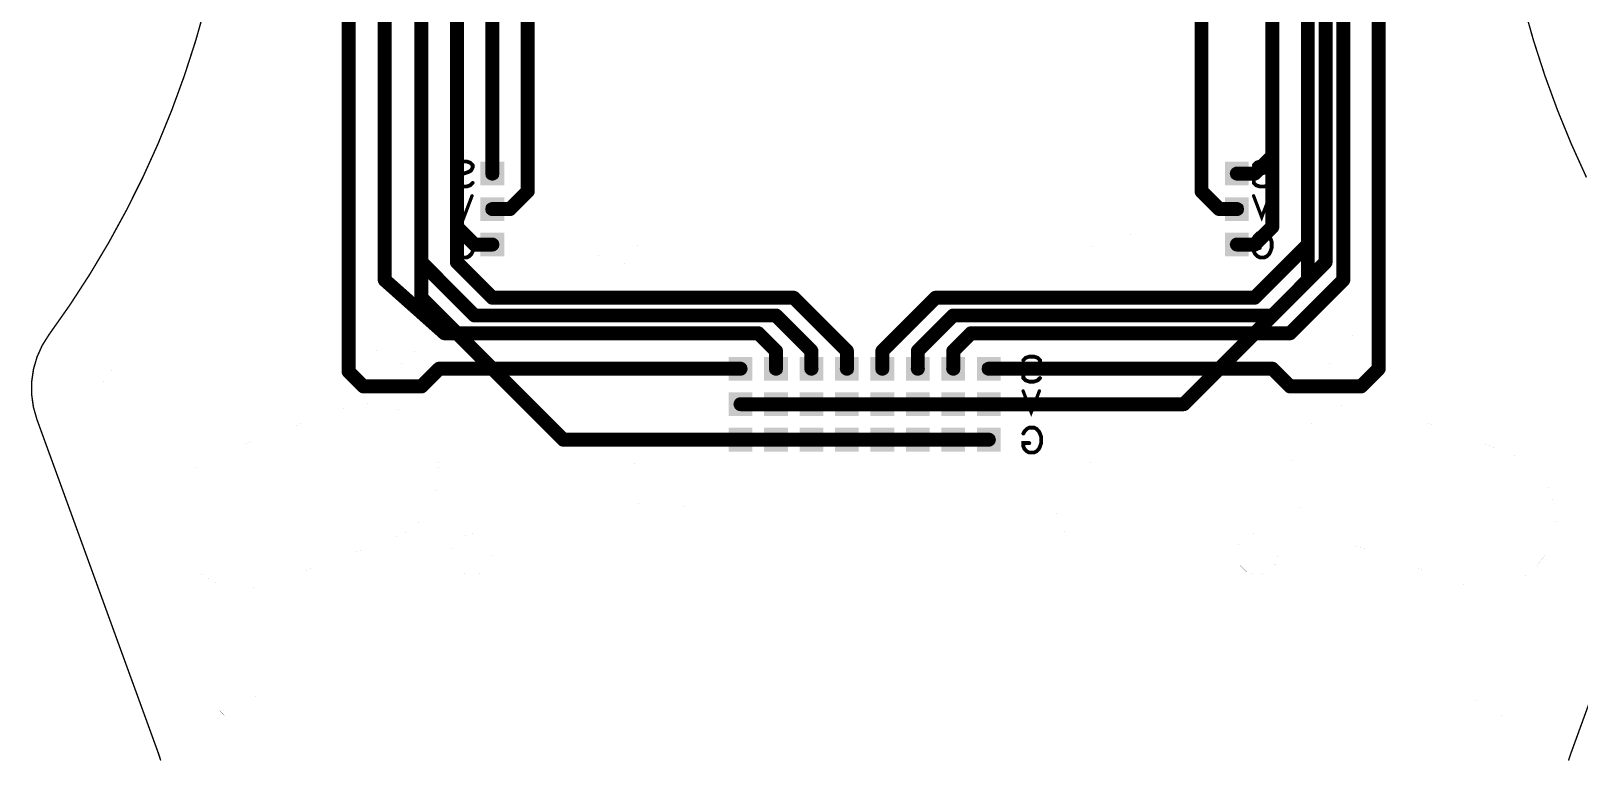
# Model space of a CAD drawing. Extents: x -129 to 144, y -153 to 153.
# Drawn here: x -59.7 to 51.2, y -92.7 to -40.6 of the extents above; entities that cross this region are included whole.
import ezdxf

# ---------------------------------------------------------------- set-up
doc = ezdxf.new("R2010")
doc.units = 0
for name, color, linetype in [('Board_Outline', 13, 'CONTINUOUS'), ('Bottom', 6, 'CONTINUOUS'), ('Bottom_Assy', 12, 'CONTINUOUS'), ('Bottom_Mask', 10, 'CONTINUOUS'), ('Drill_Bottom', 8, 'CONTINUOUS'), ('Drill_Top', 7, 'CONTINUOUS'), ('Top', 5, 'CONTINUOUS'), ('Top_Mask', 3, 'CONTINUOUS')]:
    doc.layers.add(name, color=color, linetype=linetype)

msp = doc.modelspace()

# ---------------------------------------------------------------- linework, layer by layer
at = {"layer": 'Board_Outline', "linetype": 'CONTINUOUS'}
for points, const_width in [([(-47.2065, -38.7638), (-47.921, -41.2907), (-48.7298, -43.789), (-49.6317, -46.2552), (-50.6254, -48.6858), (-51.7096, -51.0775), (-52.8828, -53.4268), (-54.1432, -55.7304), (-55.4892, -57.9852), (-56.9188, -60.1879), (-58.43, -62.3354), (-58.9149, -63.1054), (-59.2875, -63.9356), (-59.5404, -64.8098), (-59.6687, -65.7107), (-59.6699, -66.6207), (-59.5439, -67.5219), (-59.2933, -68.3967), (-50.6047, -92.2673), (-50.4218, -92.8196)], 0.1), ([(51.7096, -51.0775), (50.6254, -48.6858), (49.6317, -46.2552), (48.7298, -43.789), (47.921, -41.2907), (47.2065, -38.7638)], 0.1), ([(-16.2813, -55.923), (-16.4823, -56.673), (-17.0313, -57.222), (-17.7813, -57.423), (-18.5313, -57.222), (-19.0803, -56.673), (-19.2813, -55.923), (-19.0804, -55.173), (-18.5313, -54.624), (-17.7813, -54.423), (-17.0313, -54.624), (-16.4823, -55.173), (-16.2813, -55.923)], 0.0003), ([(-16.2813, -55.923), (-16.4823, -56.673), (-17.0313, -57.222), (-17.7813, -57.423), (-18.5313, -57.222), (-19.0803, -56.673), (-19.2813, -55.923), (-19.0804, -55.173), (-18.5313, -54.624), (-17.7813, -54.423), (-17.0313, -54.624), (-16.4823, -55.173), (-16.2813, -55.923)], 0.0003), ([(19.219, -55.923), (19.018, -56.673), (18.469, -57.222), (17.719, -57.423), (16.969, -57.222), (16.42, -56.673), (16.219, -55.923), (16.42, -55.173), (16.969, -54.624), (17.719, -54.423), (18.469, -54.624), (19.0181, -55.173), (19.219, -55.923)], 0.0003), ([(19.219, -55.923), (19.018, -56.673), (18.469, -57.222), (17.719, -57.423), (16.969, -57.222), (16.42, -56.673), (16.219, -55.923), (16.42, -55.173), (16.969, -54.624), (17.719, -54.423), (18.469, -54.624), (19.0181, -55.173), (19.219, -55.923)], 0.0003), ([(-32.0783, -63.0283), (-32.2793, -63.7783), (-32.8283, -64.3274), (-33.5783, -64.5283), (-34.3283, -64.3274), (-34.8773, -63.7784), (-35.0783, -63.0284), (-34.8774, -62.2783), (-34.3283, -61.7293), (-33.5783, -61.5283), (-32.8283, -61.7293), (-32.2793, -62.2784), (-32.0783, -63.0284)], 0.0003), ([(-32.0783, -63.0283), (-32.2793, -63.7783), (-32.8283, -64.3274), (-33.5783, -64.5283), (-34.3283, -64.3274), (-34.8773, -63.7784), (-35.0783, -63.0284), (-34.8774, -62.2783), (-34.3283, -61.7293), (-33.5783, -61.5283), (-32.8283, -61.7293), (-32.2793, -62.2784), (-32.0783, -63.0284)], 0.0003), ([(35.0917, -62.9923), (34.8907, -63.7423), (34.3417, -64.2914), (33.5917, -64.4923), (32.8417, -64.2914), (32.2927, -63.7424), (32.0917, -62.9924), (32.2926, -62.2423), (32.8417, -61.6933), (33.5917, -61.4923), (34.3417, -61.6933), (34.8907, -62.2424), (35.0917, -62.9924)], 0.0003), ([(35.0917, -62.9923), (34.8907, -63.7423), (34.3417, -64.2914), (33.5917, -64.4923), (32.8417, -64.2914), (32.2927, -63.7424), (32.0917, -62.9924), (32.2926, -62.2423), (32.8417, -61.6933), (33.5917, -61.4923), (34.3417, -61.6933), (34.8907, -62.2424), (35.0917, -62.9924)], 0.0003), ([(-51.6883, -66.174), (-51.8891, -66.9232), (-52.4375, -67.4716), (-53.1866, -67.6723), (-53.9358, -67.4716), (-54.4842, -66.9232), (-54.685, -66.174), (-54.4841, -65.425), (-53.9357, -64.8767), (-53.1866, -64.676), (-52.4376, -64.8767), (-51.8891, -65.425), (-51.6883, -66.174)], 0.0003), ([(-51.6883, -66.174), (-51.8891, -66.9232), (-52.4375, -67.4716), (-53.1866, -67.6723), (-53.9358, -67.4716), (-54.4842, -66.9232), (-54.685, -66.174), (-54.4841, -65.425), (-53.9357, -64.8767), (-53.1866, -64.676), (-52.4376, -64.8767), (-51.8891, -65.425), (-51.6883, -66.174)], 0.0003), ([(-37.1983, -67.5377), (-46.2053, -70.8167), (-47.0891, -71.2406), (-47.8731, -71.8288), (-48.5274, -72.5586), (-49.0266, -73.4021), (-49.3518, -74.3268), (-49.4902, -75.2971), (-49.4368, -76.2758), (-49.1934, -77.2253), (-48.7694, -78.109), (-48.1812, -78.893), (-47.4513, -79.5472), (-46.6078, -80.0465), (-45.6831, -80.3716), (-44.7128, -80.51), (-43.7341, -80.4565), (-42.7846, -80.213), (-33.7777, -76.9343), (-32.8939, -76.5104), (-32.1098, -75.9222), (-31.4555, -75.1924), (-30.9562, -74.3489), (-30.631, -73.4242), (-30.4925, -72.4538), (-30.546, -71.4751), (-30.7894, -70.5256), (-31.2133, -69.6418), (-31.8016, -68.8578), (-32.5315, -68.2035), (-33.375, -67.7042), (-34.2997, -67.3791), (-35.2701, -67.2407), (-36.2488, -67.2942), (-37.1983, -67.5377)], 0.0003), ([(-37.1983, -67.5377), (-46.2053, -70.8167), (-47.0891, -71.2406), (-47.8731, -71.8288), (-48.5274, -72.5586), (-49.0266, -73.4021), (-49.3518, -74.3268), (-49.4902, -75.2971), (-49.4368, -76.2758), (-49.1934, -77.2253), (-48.7694, -78.109), (-48.1812, -78.893), (-47.4513, -79.5472), (-46.6078, -80.0465), (-45.6831, -80.3716), (-44.7128, -80.51), (-43.7341, -80.4565), (-42.7846, -80.213), (-33.7777, -76.9343), (-32.8939, -76.5104), (-32.1098, -75.9222), (-31.4555, -75.1924), (-30.9562, -74.3489), (-30.631, -73.4242), (-30.4925, -72.4538), (-30.546, -71.4751), (-30.7894, -70.5256), (-31.2133, -69.6418), (-31.8016, -68.8578), (-32.5315, -68.2035), (-33.375, -67.7042), (-34.2997, -67.3791), (-35.2701, -67.2407), (-36.2488, -67.2942), (-37.1983, -67.5377)], 0.0003), ([(46.2047, -70.8163), (37.196, -67.5377), (36.2465, -67.2943), (35.2678, -67.2409), (34.2974, -67.3794), (33.3728, -67.7046), (32.5293, -68.204), (31.7995, -68.8583), (31.2113, -69.6424), (30.7874, -70.5262), (30.5441, -71.4757), (30.4907, -72.4544), (30.6292, -73.4247), (30.9544, -74.3494), (31.4538, -75.1929), (32.1081, -75.9227), (32.8922, -76.5108), (33.776, -76.9347), (42.7847, -80.2133), (43.7342, -80.4567), (44.7129, -80.5101), (45.6832, -80.3716), (46.6079, -80.0464), (47.4514, -79.5471), (48.1812, -78.8928), (48.7694, -78.1087), (49.1932, -77.2249), (49.4366, -76.2754), (49.49, -75.2967), (49.3514, -74.3263), (49.0262, -73.4017), (48.5269, -72.5582), (47.8726, -71.8284), (47.0885, -71.2402), (46.2047, -70.8164)], 0.0003), ([(46.2047, -70.8163), (37.196, -67.5377), (36.2465, -67.2943), (35.2678, -67.2409), (34.2974, -67.3794), (33.3728, -67.7046), (32.5293, -68.204), (31.7995, -68.8583), (31.2113, -69.6424), (30.7874, -70.5262), (30.5441, -71.4757), (30.4907, -72.4544), (30.6292, -73.4247), (30.9544, -74.3494), (31.4538, -75.1929), (32.1081, -75.9227), (32.8922, -76.5108), (33.776, -76.9347), (42.7847, -80.2133), (43.7342, -80.4567), (44.7129, -80.5101), (45.6832, -80.3716), (46.6079, -80.0464), (47.4514, -79.5471), (48.1812, -78.8928), (48.7694, -78.1087), (49.1932, -77.2249), (49.4366, -76.2754), (49.49, -75.2967), (49.3514, -74.3263), (49.0262, -73.4017), (48.5269, -72.5582), (47.8726, -71.8284), (47.0885, -71.2402), (46.2047, -70.8164)], 0.0003), ([(50.6043, -92.273), (59.2933, -68.398)], 0.1), ([(-14.531, -72.9583), (-14.732, -73.7083), (-15.281, -74.2574), (-16.031, -74.4583), (-16.781, -74.2574), (-17.33, -73.7084), (-17.531, -72.9584), (-17.33, -72.2083), (-16.781, -71.6593), (-16.031, -71.4583), (-15.281, -71.6593), (-14.7319, -72.2084), (-14.531, -72.9584)], 0.0003), ([(-14.531, -72.9583), (-14.732, -73.7083), (-15.281, -74.2574), (-16.031, -74.4583), (-16.781, -74.2574), (-17.33, -73.7084), (-17.531, -72.9584), (-17.33, -72.2083), (-16.781, -71.6593), (-16.031, -71.4583), (-15.281, -71.6593), (-14.7319, -72.2084), (-14.531, -72.9584)], 0.0003), ([(17.469, -72.9583), (17.268, -73.7083), (16.719, -74.2574), (15.969, -74.4583), (15.219, -74.2574), (14.67, -73.7084), (14.469, -72.9584), (14.67, -72.2083), (15.219, -71.6593), (15.969, -71.4583), (16.719, -71.6593), (17.2681, -72.2084), (17.469, -72.9584)], 0.0003), ([(17.469, -72.9583), (17.268, -73.7083), (16.719, -74.2574), (15.969, -74.4583), (15.219, -74.2574), (14.67, -73.7084), (14.469, -72.9584), (14.67, -72.2083), (15.219, -71.6593), (15.969, -71.4583), (16.719, -71.6593), (17.2681, -72.2084), (17.469, -72.9584)], 0.0003), ([(14.361, -76.5497), (14.2928, -76.032), (14.093, -75.5496), (13.7751, -75.1354), (13.3608, -74.8176), (12.8784, -74.6178), (12.3607, -74.5497), (-12.4403, -74.5497), (-12.9579, -74.6178), (-13.4402, -74.8175), (-13.8543, -75.1353), (-14.1721, -75.5495), (-14.3719, -76.0318), (-14.44, -76.5494), (-14.44, -101.3847)], 0.0003), ([(14.361, -76.5497), (14.2928, -76.032), (14.093, -75.5496), (13.7751, -75.1354), (13.3608, -74.8176), (12.8784, -74.6178), (12.3607, -74.5497), (-12.4403, -74.5497), (-12.9579, -74.6178), (-13.4402, -74.8175), (-13.8543, -75.1353), (-14.1721, -75.5495), (-14.3719, -76.0318), (-14.44, -76.5494), (-14.44, -101.3847)], 0.0003), ([(-26.606, -78.0633), (-26.807, -78.8133), (-27.356, -79.3624), (-28.106, -79.5633), (-28.856, -79.3624), (-29.405, -78.8134), (-29.606, -78.0634), (-29.405, -77.3133), (-28.856, -76.7643), (-28.106, -76.5633), (-27.356, -76.7643), (-26.8069, -77.3134), (-26.606, -78.0634)], 0.0003), ([(-26.606, -78.0633), (-26.807, -78.8133), (-27.356, -79.3624), (-28.106, -79.5633), (-28.856, -79.3624), (-29.405, -78.8134), (-29.606, -78.0634), (-29.405, -77.3133), (-28.856, -76.7643), (-28.106, -76.5633), (-27.356, -76.7643), (-26.8069, -77.3134), (-26.606, -78.0634)], 0.0003), ([(14.361, -101.385), (14.361, -76.5497)], 0.0003), ([(14.361, -101.385), (14.361, -76.5497)], 0.0003), ([(29.6193, -78.0273), (29.4184, -78.7773), (28.8694, -79.3264), (28.1194, -79.5273), (27.3694, -79.3264), (26.8203, -78.7774), (26.6194, -78.0274), (26.8203, -77.2773), (27.3694, -76.7283), (28.1194, -76.5273), (28.8694, -76.7283), (29.4184, -77.2774), (29.6194, -78.0274)], 0.0003), ([(29.6193, -78.0273), (29.4184, -78.7773), (28.8694, -79.3264), (28.1194, -79.5273), (27.3694, -79.3264), (26.8203, -78.7774), (26.6194, -78.0274), (26.8203, -77.2773), (27.3694, -76.7283), (28.1194, -76.5273), (28.8694, -76.7283), (29.4184, -77.2774), (29.6194, -78.0274)], 0.0003), ([(-43.6473, -88.257), (-43.8483, -89.007), (-44.3973, -89.556), (-45.1473, -89.757), (-45.8973, -89.556), (-46.4463, -89.007), (-46.6473, -88.257), (-46.4464, -87.507), (-45.8973, -86.958), (-45.1473, -86.757), (-44.3973, -86.958), (-43.8483, -87.507), (-43.6473, -88.257)], 0.0003), ([(-43.6473, -88.257), (-43.8483, -89.007), (-44.3973, -89.556), (-45.1473, -89.757), (-45.8973, -89.556), (-46.4463, -89.007), (-46.6473, -88.257), (-46.4464, -87.507), (-45.8973, -86.958), (-45.1473, -86.757), (-44.3973, -86.958), (-43.8483, -87.507), (-43.6473, -88.257)], 0.0003), ([(46.6607, -88.221), (46.4597, -88.971), (45.9107, -89.52), (45.1607, -89.721), (44.4107, -89.52), (43.8617, -88.971), (43.6607, -88.221), (43.8616, -87.471), (44.4107, -86.922), (45.1607, -86.721), (45.9107, -86.922), (46.4597, -87.471), (46.6607, -88.221)], 0.0003), ([(46.6607, -88.221), (46.4597, -88.971), (45.9107, -89.52), (45.1607, -89.721), (44.4107, -89.52), (43.8617, -88.971), (43.6607, -88.221), (43.8616, -87.471), (44.4107, -86.922), (45.1607, -86.721), (45.9107, -86.922), (46.4597, -87.471), (46.6607, -88.221)], 0.0003), ([(50.4212, -92.8256), (50.6044, -92.273)], 0.1)]:
    msp.add_lwpolyline(points, dxfattribs=dict(at, const_width=const_width))
at = {"layer": 'Board_Outline', "linetype": 'CONTINUOUS', "const_width": 0.0002}
for points in [[(-16.2814, -55.923, 1), (-16.2812, -55.923, 1), (-16.2814, -55.923, 1)], [(-16.2814, -55.923, 1), (-16.2812, -55.923, 1), (-16.2814, -55.923, 1)], [(19.2189, -55.923, 1), (19.2191, -55.923, 1), (19.2189, -55.923, 1)], [(19.2189, -55.923, 1), (19.2191, -55.923, 1), (19.2189, -55.923, 1)], [(-32.0784, -63.0283, 1), (-32.0782, -63.0283, 1), (-32.0784, -63.0283, 1)], [(-32.0784, -63.0283, 1), (-32.0782, -63.0283, 1), (-32.0784, -63.0283, 1)], [(35.0916, -62.9923, 1), (35.0918, -62.9923, 1), (35.0916, -62.9923, 1)], [(35.0916, -62.9923, 1), (35.0918, -62.9923, 1), (35.0916, -62.9923, 1)], [(-51.6884, -66.174, 1), (-51.6882, -66.174, 1), (-51.6884, -66.174, 1)], [(-51.6884, -66.174, 1), (-51.6882, -66.174, 1), (-51.6884, -66.174, 1)], [(-37.1984, -67.5377, 1), (-37.1983, -67.5377, 1), (-37.1984, -67.5377, 1)], [(-37.1984, -67.5377, 1), (-37.1983, -67.5377, 1), (-37.1984, -67.5377, 1)], [(46.2046, -70.8163, 1), (46.2048, -70.8163, 1), (46.2046, -70.8163, 1)], [(46.2046, -70.8163, 1), (46.2048, -70.8163, 1), (46.2046, -70.8163, 1)], [(-14.5311, -72.9583, 1), (-14.5309, -72.9583, 1), (-14.5311, -72.9583, 1)], [(-14.5311, -72.9583, 1), (-14.5309, -72.9583, 1), (-14.5311, -72.9583, 1)], [(17.4689, -72.9583, 1), (17.4691, -72.9583, 1), (17.4689, -72.9583, 1)], [(17.4689, -72.9583, 1), (17.4691, -72.9583, 1), (17.4689, -72.9583, 1)], [(14.3609, -76.5497, 1), (14.3611, -76.5497, 1), (14.3609, -76.5497, 1)], [(14.3609, -76.5497, 1), (14.3611, -76.5497, 1), (14.3609, -76.5497, 1)], [(-26.6061, -78.0633, 1), (-26.6059, -78.0633, 1), (-26.6061, -78.0633, 1)], [(-26.6061, -78.0633, 1), (-26.6059, -78.0633, 1), (-26.6061, -78.0633, 1)], [(29.6193, -78.0273, 1), (29.6194, -78.0273, 1), (29.6193, -78.0273, 1)], [(29.6193, -78.0273, 1), (29.6194, -78.0273, 1), (29.6193, -78.0273, 1)], [(-43.6474, -88.257, 1), (-43.6472, -88.257, 1), (-43.6474, -88.257, 1)], [(-43.6474, -88.257, 1), (-43.6472, -88.257, 1), (-43.6474, -88.257, 1)], [(46.6606, -88.221, 1), (46.6607, -88.221, 1), (46.6606, -88.221, 1)], [(46.6606, -88.221, 1), (46.6607, -88.221, 1), (46.6606, -88.221, 1)]]:
    msp.add_lwpolyline(points, format="xyb", dxfattribs=at)
at = {"layer": 'Bottom', "linetype": 'CONTINUOUS', "const_width": 1}
for points in [[(-31.75, -1.27), (-31.75, -59.69)], [(-29.21, -2.54), (-29.21, -54.61)], [(29.21, -2.54), (29.21, -54.61)], [(31.75, -2.54), (31.75, -58.42)], [(-24.13, -52.07), (-24.13, -3.81)], [(24.13, -3.81), (24.13, -52.07)], [(-25.4, -53.34), (-24.13, -52.07)], [(24.13, -52.07), (25.4, -53.34)], [(-26.67, -53.34), (-25.4, -53.34)], [(25.4, -53.34), (26.67, -53.34)], [(-29.21, -54.61), (-27.94, -55.88)], [(29.21, -54.61), (27.94, -55.88)], [(-27.94, -55.88), (-26.67, -55.88)], [(27.94, -55.88), (26.67, -55.88)], [(31.75, -58.42), (22.86, -67.31)], [(-31.75, -59.69), (-21.59, -69.85)], [(-8.89, -67.31), (-6.35, -67.31)], [(-6.35, -67.31), (-6.35, -67.31)], [(-6.35, -67.31), (-3.81, -67.31)], [(-3.81, -67.31), (-3.81, -67.31)], [(-3.81, -67.31), (-1.27, -67.31)], [(-1.27, -67.31), (-1.27, -67.31)], [(-1.27, -67.31), (1.27, -67.31)], [(1.27, -67.31), (1.27, -67.31)], [(1.27, -67.31), (3.81, -67.31)], [(3.81, -67.31), (3.81, -67.31)], [(3.81, -67.31), (6.35, -67.31)], [(6.35, -67.31), (6.35, -67.31)], [(6.35, -67.31), (8.89, -67.31)], [(8.89, -67.31), (8.89, -67.31)], [(22.86, -67.31), (8.89, -67.31)], [(-21.59, -69.85), (-8.89, -69.85)], [(-8.89, -69.85), (-8.89, -69.85)], [(-6.35, -69.85), (-8.89, -69.85)], [(-8.89, -69.85), (-8.89, -69.85)], [(-3.81, -69.85), (-6.35, -69.85)], [(-6.35, -69.85), (-6.35, -69.85)], [(-1.27, -69.85), (-3.81, -69.85)], [(-3.81, -69.85), (-3.81, -69.85)], [(1.27, -69.85), (-1.27, -69.85)], [(-1.27, -69.85), (-1.27, -69.85)], [(3.81, -69.85), (1.27, -69.85)], [(1.27, -69.85), (1.27, -69.85)], [(3.81, -69.85), (6.35, -69.85)], [(8.89, -69.85), (6.35, -69.85)], [(6.35, -69.85), (6.35, -69.85)], [(6.35, -69.85), (6.35, -69.85)]]:
    msp.add_lwpolyline(points, dxfattribs=at)
at = {"layer": 'Bottom', "linetype": 'CONTINUOUS', "const_width": 0.5}
for points in [[(-24.38, -52.07, 1), (-23.88, -52.07, 1), (-24.38, -52.07, 1)], [(-24.38, -52.07, 1), (-23.88, -52.07, 1), (-24.38, -52.07, 1)], [(23.88, -52.07, 1), (24.38, -52.07, 1), (23.88, -52.07, 1)], [(23.88, -52.07, 1), (24.38, -52.07, 1), (23.88, -52.07, 1)], [(-26.92, -53.34, 1), (-26.42, -53.34, 1), (-26.92, -53.34, 1)], [(-25.65, -53.34, 1), (-25.15, -53.34, 1), (-25.65, -53.34, 1)], [(-25.65, -53.34, 1), (-25.15, -53.34, 1), (-25.65, -53.34, 1)], [(25.15, -53.34, 1), (25.65, -53.34, 1), (25.15, -53.34, 1)], [(25.15, -53.34, 1), (25.65, -53.34, 1), (25.15, -53.34, 1)], [(26.42, -53.34, 1), (26.92, -53.34, 1), (26.42, -53.34, 1)], [(-29.46, -54.61, 1), (-28.96, -54.61, 1), (-29.46, -54.61, 1)], [(-29.46, -54.61, 1), (-28.96, -54.61, 1), (-29.46, -54.61, 1)], [(28.96, -54.61, 1), (29.46, -54.61, 1), (28.96, -54.61, 1)], [(28.96, -54.61, 1), (29.46, -54.61, 1), (28.96, -54.61, 1)], [(-28.19, -55.88, 1), (-27.69, -55.88, 1), (-28.19, -55.88, 1)], [(-28.19, -55.88, 1), (-27.69, -55.88, 1), (-28.19, -55.88, 1)], [(-26.92, -55.88, 1), (-26.42, -55.88, 1), (-26.92, -55.88, 1)], [(26.42, -55.88, 1), (26.92, -55.88, 1), (26.42, -55.88, 1)], [(27.69, -55.88, 1), (28.19, -55.88, 1), (27.69, -55.88, 1)], [(27.69, -55.88, 1), (28.19, -55.88, 1), (27.69, -55.88, 1)], [(31.5, -58.42, 1), (32, -58.42, 1), (31.5, -58.42, 1)], [(31.5, -58.42, 1), (32, -58.42, 1), (31.5, -58.42, 1)], [(-32, -59.69, 1), (-31.5, -59.69, 1), (-32, -59.69, 1)], [(-32, -59.69, 1), (-31.5, -59.69, 1), (-32, -59.69, 1)], [(-9.14, -67.31, 1), (-8.64, -67.31, 1), (-9.14, -67.31, 1)], [(-6.6, -67.31, 1), (-6.1, -67.31, 1), (-6.6, -67.31, 1)], [(-6.6, -67.31, 1), (-6.1, -67.31, 1), (-6.6, -67.31, 1)], [(-6.6, -67.31, 1), (-6.1, -67.31, 1), (-6.6, -67.31, 1)], [(-4.06, -67.31, 1), (-3.56, -67.31, 1), (-4.06, -67.31, 1)], [(-4.06, -67.31, 1), (-3.56, -67.31, 1), (-4.06, -67.31, 1)], [(-4.06, -67.31, 1), (-3.56, -67.31, 1), (-4.06, -67.31, 1)], [(-1.52, -67.31, 1), (-1.02, -67.31, 1), (-1.52, -67.31, 1)], [(-1.52, -67.31, 1), (-1.02, -67.31, 1), (-1.52, -67.31, 1)], [(-1.52, -67.31, 1), (-1.02, -67.31, 1), (-1.52, -67.31, 1)], [(1.02, -67.31, 1), (1.52, -67.31, 1), (1.02, -67.31, 1)], [(1.02, -67.31, 1), (1.52, -67.31, 1), (1.02, -67.31, 1)], [(1.02, -67.31, 1), (1.52, -67.31, 1), (1.02, -67.31, 1)], [(3.56, -67.31, 1), (4.06, -67.31, 1), (3.56, -67.31, 1)], [(3.56, -67.31, 1), (4.06, -67.31, 1), (3.56, -67.31, 1)], [(3.56, -67.31, 1), (4.06, -67.31, 1), (3.56, -67.31, 1)], [(6.1, -67.31, 1), (6.6, -67.31, 1), (6.1, -67.31, 1)], [(6.1, -67.31, 1), (6.6, -67.31, 1), (6.1, -67.31, 1)], [(6.1, -67.31, 1), (6.6, -67.31, 1), (6.1, -67.31, 1)], [(8.64, -67.31, 1), (9.14, -67.31, 1), (8.64, -67.31, 1)], [(8.64, -67.31, 1), (9.14, -67.31, 1), (8.64, -67.31, 1)], [(8.64, -67.31, 1), (9.14, -67.31, 1), (8.64, -67.31, 1)], [(22.61, -67.31, 1), (23.11, -67.31, 1), (22.61, -67.31, 1)], [(22.61, -67.31, 1), (23.11, -67.31, 1), (22.61, -67.31, 1)], [(-21.84, -69.85, 1), (-21.34, -69.85, 1), (-21.84, -69.85, 1)], [(-21.84, -69.85, 1), (-21.34, -69.85, 1), (-21.84, -69.85, 1)], [(-9.14, -69.85, 1), (-8.64, -69.85, 1), (-9.14, -69.85, 1)], [(-9.14, -69.85, 1), (-8.64, -69.85, 1), (-9.14, -69.85, 1)], [(-9.14, -69.85, 1), (-8.64, -69.85, 1), (-9.14, -69.85, 1)], [(-9.14, -69.85, 1), (-8.64, -69.85, 1), (-9.14, -69.85, 1)], [(-6.6, -69.85, 1), (-6.1, -69.85, 1), (-6.6, -69.85, 1)], [(-6.6, -69.85, 1), (-6.1, -69.85, 1), (-6.6, -69.85, 1)], [(-6.6, -69.85, 1), (-6.1, -69.85, 1), (-6.6, -69.85, 1)], [(-4.06, -69.85, 1), (-3.56, -69.85, 1), (-4.06, -69.85, 1)], [(-4.06, -69.85, 1), (-3.56, -69.85, 1), (-4.06, -69.85, 1)], [(-4.06, -69.85, 1), (-3.56, -69.85, 1), (-4.06, -69.85, 1)], [(-1.52, -69.85, 1), (-1.02, -69.85, 1), (-1.52, -69.85, 1)], [(-1.52, -69.85, 1), (-1.02, -69.85, 1), (-1.52, -69.85, 1)], [(-1.52, -69.85, 1), (-1.02, -69.85, 1), (-1.52, -69.85, 1)], [(1.02, -69.85, 1), (1.52, -69.85, 1), (1.02, -69.85, 1)], [(1.02, -69.85, 1), (1.52, -69.85, 1), (1.02, -69.85, 1)], [(1.02, -69.85, 1), (1.52, -69.85, 1), (1.02, -69.85, 1)], [(3.56, -69.85, 1), (4.06, -69.85, 1), (3.56, -69.85, 1)], [(3.56, -69.85, 1), (4.06, -69.85, 1), (3.56, -69.85, 1)], [(6.1, -69.85, 1), (6.6, -69.85, 1), (6.1, -69.85, 1)], [(6.1, -69.85, 1), (6.6, -69.85, 1), (6.1, -69.85, 1)], [(6.1, -69.85, 1), (6.6, -69.85, 1), (6.1, -69.85, 1)], [(6.1, -69.85, 1), (6.6, -69.85, 1), (6.1, -69.85, 1)], [(8.64, -69.85, 1), (9.14, -69.85, 1), (8.64, -69.85, 1)]]:
    msp.add_lwpolyline(points, format="xyb", dxfattribs=at)
at = {"layer": 'Bottom'}
for points in [[(-27.42, -50.05), (-25.92, -50.05), (-27.42, -51.55), (-25.92, -51.55)], [(25.92, -50.05), (27.42, -50.05), (25.92, -51.55), (27.42, -51.55)], [(-27.42, -52.59), (-25.92, -52.59), (-27.42, -54.09), (-25.92, -54.09)], [(25.92, -52.59), (27.42, -52.59), (25.92, -54.09), (27.42, -54.09)], [(-27.42, -55.13), (-25.92, -55.13), (-27.42, -56.63), (-25.92, -56.63)], [(25.92, -55.13), (27.42, -55.13), (25.92, -56.63), (27.42, -56.63)], [(-9.64, -64.02), (-8.14, -64.02), (-9.64, -65.52), (-8.14, -65.52)], [(-7.1, -64.02), (-5.6, -64.02), (-7.1, -65.52), (-5.6, -65.52)], [(-4.56, -64.02), (-3.06, -64.02), (-4.56, -65.52), (-3.06, -65.52)], [(-2.02, -64.02), (-0.52, -64.02), (-2.02, -65.52), (-0.52, -65.52)], [(0.52, -64.02), (2.02, -64.02), (0.52, -65.52), (2.02, -65.52)], [(3.06, -64.02), (4.56, -64.02), (3.06, -65.52), (4.56, -65.52)], [(5.6, -64.02), (7.1, -64.02), (5.6, -65.52), (7.1, -65.52)], [(8.14, -64.02), (9.64, -64.02), (8.14, -65.52), (9.64, -65.52)], [(-9.64, -66.56), (-8.14, -66.56), (-9.64, -68.06), (-8.14, -68.06)], [(-7.1, -66.56), (-5.6, -66.56), (-7.1, -68.06), (-5.6, -68.06)], [(-4.56, -66.56), (-3.06, -66.56), (-4.56, -68.06), (-3.06, -68.06)], [(-2.02, -66.56), (-0.52, -66.56), (-2.02, -68.06), (-0.52, -68.06)], [(0.52, -66.56), (2.02, -66.56), (0.52, -68.06), (2.02, -68.06)], [(3.06, -66.56), (4.56, -66.56), (3.06, -68.06), (4.56, -68.06)], [(5.6, -66.56), (7.1, -66.56), (5.6, -68.06), (7.1, -68.06)], [(8.14, -66.56), (9.64, -66.56), (8.14, -68.06), (9.64, -68.06)], [(-9.64, -69.1), (-8.14, -69.1), (-9.64, -70.6), (-8.14, -70.6)], [(-7.1, -69.1), (-5.6, -69.1), (-7.1, -70.6), (-5.6, -70.6)], [(-4.56, -69.1), (-3.06, -69.1), (-4.56, -70.6), (-3.06, -70.6)], [(-2.02, -69.1), (-0.52, -69.1), (-2.02, -70.6), (-0.52, -70.6)], [(0.52, -69.1), (2.02, -69.1), (0.52, -70.6), (2.02, -70.6)], [(3.06, -69.1), (4.56, -69.1), (3.06, -70.6), (4.56, -70.6)], [(5.6, -69.1), (7.1, -69.1), (5.6, -70.6), (7.1, -70.6)], [(8.14, -69.1), (9.64, -69.1), (8.14, -70.6), (9.64, -70.6)]]:
    msp.add_solid(points, dxfattribs=at)
at = {"layer": 'Bottom_Assy', "linetype": 'CONTINUOUS'}
for points, const_width in [([(-29.2688, -50.1925), (-29.0998, -50.0215), (-28.8443, -49.937), (-28.5043, -49.937), (-28.2488, -50.0215), (-28.0778, -50.1925), (-28.0778, -50.3615), (-28.1643, -50.5325), (-28.2488, -50.617), (-28.4178, -50.7015), (-28.9288, -50.8725), (-29.0998, -50.957), (-29.1843, -51.0435), (-29.2688, -51.2125), (-29.2688, -51.468), (-29.0998, -51.637), (-28.8443, -51.7235), (-28.5043, -51.7235), (-28.2488, -51.637), (-28.0778, -51.468)], 0.2745), ([(27.8812, -50.1925), (28.0502, -50.0215), (28.3057, -49.937), (28.6457, -49.937), (28.9012, -50.0215), (29.0722, -50.1925), (29.0722, -50.3615), (28.9857, -50.5325), (28.9012, -50.617), (28.7322, -50.7015), (28.2212, -50.8725), (28.0502, -50.957), (27.9657, -51.0435), (27.8812, -51.2125), (27.8812, -51.468), (28.0502, -51.637), (28.3057, -51.7235), (28.6457, -51.7235), (28.9012, -51.637), (29.0722, -51.468)], 0.2745), ([(-28.1227, -52.3908), (-28.7055, -53.9221), (-29.2884, -52.3908)], 0.2353), ([(29.0273, -52.3908), (28.4445, -53.9221), (27.8616, -52.3908)], 0.2353), ([(-29.2688, -55.4415), (-29.1843, -55.2725), (-29.0133, -55.1015), (-28.8443, -55.017), (-28.5043, -55.017), (-28.3333, -55.1015), (-28.1643, -55.2725), (-28.0778, -55.4415), (-27.9933, -55.697), (-27.9933, -56.1235), (-28.0778, -56.377), (-28.1643, -56.548), (-28.3333, -56.717), (-28.5043, -56.8035), (-28.8443, -56.8035), (-29.0133, -56.717), (-29.1843, -56.548), (-29.2688, -56.377), (-29.2688, -56.1235), (-28.8443, -56.1235)], 0.2745), ([(27.8812, -55.4415), (27.9657, -55.2725), (28.1367, -55.1015), (28.3057, -55.017), (28.6457, -55.017), (28.8167, -55.1015), (28.9857, -55.2725), (29.0722, -55.4415), (29.1567, -55.697), (29.1567, -56.1235), (29.0722, -56.377), (28.9857, -56.548), (28.8167, -56.717), (28.6457, -56.8035), (28.3057, -56.8035), (28.1367, -56.717), (27.9657, -56.548), (27.8812, -56.377), (27.8812, -56.1235), (28.3057, -56.1235)], 0.2745), ([(11.3712, -64.1625), (11.5402, -63.9915), (11.7957, -63.907), (12.1357, -63.907), (12.3912, -63.9915), (12.5622, -64.1625), (12.5622, -64.3315), (12.4757, -64.5025), (12.3912, -64.587), (12.2222, -64.6715), (11.7112, -64.8425), (11.5402, -64.927), (11.4557, -65.0135), (11.3712, -65.1825), (11.3712, -65.438), (11.5402, -65.607), (11.7957, -65.6935), (12.1357, -65.6935), (12.3912, -65.607), (12.5622, -65.438)], 0.2745), ([(12.5173, -66.3608), (11.9345, -67.8921), (11.3516, -66.3608)], 0.2353), ([(11.3712, -69.4115), (11.4557, -69.2425), (11.6267, -69.0715), (11.7957, -68.987), (12.1357, -68.987), (12.3067, -69.0715), (12.4757, -69.2425), (12.5622, -69.4115), (12.6467, -69.667), (12.6467, -70.0935), (12.5622, -70.347), (12.4757, -70.518), (12.3067, -70.687), (12.1357, -70.7735), (11.7957, -70.7735), (11.6267, -70.687), (11.4557, -70.518), (11.3712, -70.347), (11.3712, -70.0935), (11.7957, -70.0935)], 0.2745)]:
    msp.add_lwpolyline(points, dxfattribs=dict(at, const_width=const_width))
for points, const_width in [([(-29.3374, -50.1925, 1), (-29.2002, -50.1925, 1), (-29.3374, -50.1925, 1)], 0.1373), ([(27.8126, -50.1925, 1), (27.9498, -50.1925, 1), (27.8126, -50.1925, 1)], 0.1373), ([(-28.1464, -51.468, 1), (-28.0092, -51.468, 1), (-28.1464, -51.468, 1)], 0.1373), ([(29.0036, -51.468, 1), (29.1408, -51.468, 1), (29.0036, -51.468, 1)], 0.1373), ([(-29.3472, -52.3908, 1), (-29.2296, -52.3908, 1), (-29.3472, -52.3908, 1)], 0.1176), ([(-28.1815, -52.3908, 1), (-28.0638, -52.3908, 1), (-28.1815, -52.3908, 1)], 0.1176), ([(27.8028, -52.3908, 1), (27.9204, -52.3908, 1), (27.8028, -52.3908, 1)], 0.1176), ([(28.9685, -52.3908, 1), (29.0862, -52.3908, 1), (28.9685, -52.3908, 1)], 0.1176), ([(-29.3374, -55.4415, 1), (-29.2002, -55.4415, 1), (-29.3374, -55.4415, 1)], 0.1373), ([(27.8126, -55.4415, 1), (27.9498, -55.4415, 1), (27.8126, -55.4415, 1)], 0.1373), ([(-28.9129, -56.1235, 1), (-28.7757, -56.1235, 1), (-28.9129, -56.1235, 1)], 0.1373), ([(28.2371, -56.1235, 1), (28.3743, -56.1235, 1), (28.2371, -56.1235, 1)], 0.1373), ([(11.3026, -64.1625, 1), (11.4398, -64.1625, 1), (11.3026, -64.1625, 1)], 0.1373), ([(12.4936, -65.438, 1), (12.6308, -65.438, 1), (12.4936, -65.438, 1)], 0.1373), ([(11.2928, -66.3608, 1), (11.4104, -66.3608, 1), (11.2928, -66.3608, 1)], 0.1176), ([(12.4585, -66.3608, 1), (12.5762, -66.3608, 1), (12.4585, -66.3608, 1)], 0.1176), ([(11.3026, -69.4115, 1), (11.4398, -69.4115, 1), (11.3026, -69.4115, 1)], 0.1373), ([(11.7271, -70.0935, 1), (11.8643, -70.0935, 1), (11.7271, -70.0935, 1)], 0.1373)]:
    msp.add_lwpolyline(points, format="xyb", dxfattribs=dict(at, const_width=const_width))
at = {"layer": 'Bottom_Mask'}
for points in [[(-27.52, -49.95), (-25.82, -49.95), (-27.52, -51.65), (-25.82, -51.65)], [(25.82, -49.95), (27.52, -49.95), (25.82, -51.65), (27.52, -51.65)], [(-27.52, -52.49), (-25.82, -52.49), (-27.52, -54.19), (-25.82, -54.19)], [(25.82, -52.49), (27.52, -52.49), (25.82, -54.19), (27.52, -54.19)], [(-27.52, -55.03), (-25.82, -55.03), (-27.52, -56.73), (-25.82, -56.73)], [(25.82, -55.03), (27.52, -55.03), (25.82, -56.73), (27.52, -56.73)], [(-9.74, -63.92), (-8.04, -63.92), (-9.74, -65.62), (-8.04, -65.62)], [(-7.2, -63.92), (-5.5, -63.92), (-7.2, -65.62), (-5.5, -65.62)], [(-4.66, -63.92), (-2.96, -63.92), (-4.66, -65.62), (-2.96, -65.62)], [(-2.12, -63.92), (-0.42, -63.92), (-2.12, -65.62), (-0.42, -65.62)], [(0.42, -63.92), (2.12, -63.92), (0.42, -65.62), (2.12, -65.62)], [(2.96, -63.92), (4.66, -63.92), (2.96, -65.62), (4.66, -65.62)], [(5.5, -63.92), (7.2, -63.92), (5.5, -65.62), (7.2, -65.62)], [(8.04, -63.92), (9.74, -63.92), (8.04, -65.62), (9.74, -65.62)], [(-9.74, -66.46), (-8.04, -66.46), (-9.74, -68.16), (-8.04, -68.16)], [(-7.2, -66.46), (-5.5, -66.46), (-7.2, -68.16), (-5.5, -68.16)], [(-4.66, -66.46), (-2.96, -66.46), (-4.66, -68.16), (-2.96, -68.16)], [(-2.12, -66.46), (-0.42, -66.46), (-2.12, -68.16), (-0.42, -68.16)], [(0.42, -66.46), (2.12, -66.46), (0.42, -68.16), (2.12, -68.16)], [(2.96, -66.46), (4.66, -66.46), (2.96, -68.16), (4.66, -68.16)], [(5.5, -66.46), (7.2, -66.46), (5.5, -68.16), (7.2, -68.16)], [(8.04, -66.46), (9.74, -66.46), (8.04, -68.16), (9.74, -68.16)], [(-9.74, -69), (-8.04, -69), (-9.74, -70.7), (-8.04, -70.7)], [(-7.2, -69), (-5.5, -69), (-7.2, -70.7), (-5.5, -70.7)], [(-4.66, -69), (-2.96, -69), (-4.66, -70.7), (-2.96, -70.7)], [(-2.12, -69), (-0.42, -69), (-2.12, -70.7), (-0.42, -70.7)], [(0.42, -69), (2.12, -69), (0.42, -70.7), (2.12, -70.7)], [(2.96, -69), (4.66, -69), (2.96, -70.7), (4.66, -70.7)], [(5.5, -69), (7.2, -69), (5.5, -70.7), (7.2, -70.7)], [(8.04, -69), (9.74, -69), (8.04, -70.7), (9.74, -70.7)]]:
    msp.add_solid(points, dxfattribs=at)
at = {"layer": 'Drill_Bottom'}
for centre in [(-26.67, -50.8), (26.67, -50.8), (-26.67, -53.34), (26.67, -53.34), (-26.67, -55.88), (26.67, -55.88), (-8.89, -64.77), (-6.35, -64.77), (-3.81, -64.77), (-1.27, -64.77), (1.27, -64.77), (3.81, -64.77), (6.35, -64.77), (8.89, -64.77), (-8.89, -67.31), (-6.35, -67.31), (-3.81, -67.31), (-1.27, -67.31), (1.27, -67.31), (3.81, -67.31), (6.35, -67.31), (8.89, -67.31), (-8.89, -69.85), (-6.35, -69.85), (-3.81, -69.85), (-1.27, -69.85), (1.27, -69.85), (3.81, -69.85), (6.35, -69.85), (8.89, -69.85)]:
    msp.add_circle(centre, 0.45, dxfattribs=at)
at = {"layer": 'Drill_Top'}
for centre in [(-26.67, -50.8), (26.67, -50.8), (-26.67, -53.34), (26.67, -53.34), (-26.67, -55.88), (26.67, -55.88), (-8.89, -64.77), (-6.35, -64.77), (-3.81, -64.77), (-1.27, -64.77), (1.27, -64.77), (3.81, -64.77), (6.35, -64.77), (8.89, -64.77), (-8.89, -67.31), (-6.35, -67.31), (-3.81, -67.31), (-1.27, -67.31), (1.27, -67.31), (3.81, -67.31), (6.35, -67.31), (8.89, -67.31), (-8.89, -69.85), (-6.35, -69.85), (-3.81, -69.85), (-1.27, -69.85), (1.27, -69.85), (3.81, -69.85), (6.35, -69.85), (8.89, -69.85)]:
    msp.add_circle(centre, 0.45, dxfattribs=at)
at = {"layer": 'Top', "linetype": 'CONTINUOUS', "const_width": 1}
for points in [[(-34.3773, -58.42), (-34.3773, 8.9773)], [(34.29, -58.42), (34.29, 8.89)], [(-36.9688, -64.967), (-36.9688, 7.9625)], [(36.83, -64.77), (36.83, 7.62)], [(33.02, -57.15), (33.02, 6.35)], [(-31.75, -57.15), (-31.75, 1.27)], [(-29.21, -57.15), (-29.21, 1.27)], [(29.21, -49.53), (29.21, 0)], [(31.75, -55.88), (31.75, 0)], [(-26.67, -50.8), (-26.67, -10.16)], [(27.94, -50.8), (29.21, -49.53)], [(26.67, -50.8), (27.94, -50.8)], [(27.94, -59.69), (31.75, -55.88)], [(-27.94, -60.96), (-31.75, -57.15)], [(-26.67, -59.69), (-29.21, -57.15)], [(29.21, -60.96), (33.02, -57.15)], [(-30.0962, -62.23), (-34.3773, -58.42)], [(30.48, -62.23), (34.29, -58.42)], [(-5.08, -59.69), (-26.67, -59.69)], [(-1.27, -63.5), (-5.08, -59.69)], [(1.27, -63.5), (5.08, -59.69)], [(5.08, -59.69), (27.94, -59.69)], [(-6.35, -60.96), (-27.94, -60.96)], [(-3.81, -63.5), (-6.35, -60.96)], [(3.81, -63.5), (6.35, -60.96)], [(6.35, -60.96), (29.21, -60.96)], [(-7.62, -62.23), (-30.0962, -62.23)], [(-6.35, -63.5), (-7.62, -62.23)], [(6.35, -63.5), (7.62, -62.23)], [(7.62, -62.23), (30.48, -62.23)], [(-6.35, -64.77), (-6.35, -63.5)], [(-3.81, -64.77), (-3.81, -63.5)], [(-1.27, -64.77), (-1.27, -63.5)], [(1.27, -64.77), (1.27, -63.5)], [(3.81, -64.77), (3.81, -63.5)], [(6.35, -64.77), (6.35, -63.5)], [(-30.48, -64.77), (-31.75, -66.04)], [(-8.89, -64.77), (-30.48, -64.77)], [(8.89, -64.77), (29.21, -64.77)], [(29.21, -64.77), (30.48, -66.04)], [(35.56, -66.04), (36.83, -64.77)], [(-35.8958, -66.04), (-36.9688, -64.967)], [(-31.75, -66.04), (-35.8958, -66.04)], [(30.48, -66.04), (35.56, -66.04)]]:
    msp.add_lwpolyline(points, dxfattribs=at)
at = {"layer": 'Top', "linetype": 'CONTINUOUS', "const_width": 0.5}
for points in [[(28.96, -49.53, 1), (29.46, -49.53, 1), (28.96, -49.53, 1)], [(28.96, -49.53, 1), (29.46, -49.53, 1), (28.96, -49.53, 1)], [(-26.92, -50.8, 1), (-26.42, -50.8, 1), (-26.92, -50.8, 1)], [(26.42, -50.8, 1), (26.92, -50.8, 1), (26.42, -50.8, 1)], [(27.69, -50.8, 1), (28.19, -50.8, 1), (27.69, -50.8, 1)], [(27.69, -50.8, 1), (28.19, -50.8, 1), (27.69, -50.8, 1)], [(31.5, -55.88, 1), (32, -55.88, 1), (31.5, -55.88, 1)], [(31.5, -55.88, 1), (32, -55.88, 1), (31.5, -55.88, 1)], [(-32, -57.15, 1), (-31.5, -57.15, 1), (-32, -57.15, 1)], [(-32, -57.15, 1), (-31.5, -57.15, 1), (-32, -57.15, 1)], [(-29.46, -57.15, 1), (-28.96, -57.15, 1), (-29.46, -57.15, 1)], [(-29.46, -57.15, 1), (-28.96, -57.15, 1), (-29.46, -57.15, 1)], [(32.77, -57.15, 1), (33.27, -57.15, 1), (32.77, -57.15, 1)], [(32.77, -57.15, 1), (33.27, -57.15, 1), (32.77, -57.15, 1)], [(-34.6273, -58.42, 1), (-34.1273, -58.42, 1), (-34.6273, -58.42, 1)], [(-34.6273, -58.42, 1), (-34.1273, -58.42, 1), (-34.6273, -58.42, 1)], [(34.04, -58.42, 1), (34.54, -58.42, 1), (34.04, -58.42, 1)], [(34.04, -58.42, 1), (34.54, -58.42, 1), (34.04, -58.42, 1)], [(-26.92, -59.69, 1), (-26.42, -59.69, 1), (-26.92, -59.69, 1)], [(-26.92, -59.69, 1), (-26.42, -59.69, 1), (-26.92, -59.69, 1)], [(-5.33, -59.69, 1), (-4.83, -59.69, 1), (-5.33, -59.69, 1)], [(-5.33, -59.69, 1), (-4.83, -59.69, 1), (-5.33, -59.69, 1)], [(4.83, -59.69, 1), (5.33, -59.69, 1), (4.83, -59.69, 1)], [(4.83, -59.69, 1), (5.33, -59.69, 1), (4.83, -59.69, 1)], [(27.69, -59.69, 1), (28.19, -59.69, 1), (27.69, -59.69, 1)], [(27.69, -59.69, 1), (28.19, -59.69, 1), (27.69, -59.69, 1)], [(-28.19, -60.96, 1), (-27.69, -60.96, 1), (-28.19, -60.96, 1)], [(-28.19, -60.96, 1), (-27.69, -60.96, 1), (-28.19, -60.96, 1)], [(-6.6, -60.96, 1), (-6.1, -60.96, 1), (-6.6, -60.96, 1)], [(-6.6, -60.96, 1), (-6.1, -60.96, 1), (-6.6, -60.96, 1)], [(6.1, -60.96, 1), (6.6, -60.96, 1), (6.1, -60.96, 1)], [(6.1, -60.96, 1), (6.6, -60.96, 1), (6.1, -60.96, 1)], [(28.96, -60.96, 1), (29.46, -60.96, 1), (28.96, -60.96, 1)], [(28.96, -60.96, 1), (29.46, -60.96, 1), (28.96, -60.96, 1)], [(-30.3462, -62.23, 1), (-29.8462, -62.23, 1), (-30.3462, -62.23, 1)], [(-30.3462, -62.23, 1), (-29.8462, -62.23, 1), (-30.3462, -62.23, 1)], [(-7.87, -62.23, 1), (-7.37, -62.23, 1), (-7.87, -62.23, 1)], [(-7.87, -62.23, 1), (-7.37, -62.23, 1), (-7.87, -62.23, 1)], [(7.37, -62.23, 1), (7.87, -62.23, 1), (7.37, -62.23, 1)], [(7.37, -62.23, 1), (7.87, -62.23, 1), (7.37, -62.23, 1)], [(30.23, -62.23, 1), (30.73, -62.23, 1), (30.23, -62.23, 1)], [(30.23, -62.23, 1), (30.73, -62.23, 1), (30.23, -62.23, 1)], [(-6.6, -63.5, 1), (-6.1, -63.5, 1), (-6.6, -63.5, 1)], [(-6.6, -63.5, 1), (-6.1, -63.5, 1), (-6.6, -63.5, 1)], [(-4.06, -63.5, 1), (-3.56, -63.5, 1), (-4.06, -63.5, 1)], [(-4.06, -63.5, 1), (-3.56, -63.5, 1), (-4.06, -63.5, 1)], [(-1.52, -63.5, 1), (-1.02, -63.5, 1), (-1.52, -63.5, 1)], [(-1.52, -63.5, 1), (-1.02, -63.5, 1), (-1.52, -63.5, 1)], [(1.02, -63.5, 1), (1.52, -63.5, 1), (1.02, -63.5, 1)], [(1.02, -63.5, 1), (1.52, -63.5, 1), (1.02, -63.5, 1)], [(3.56, -63.5, 1), (4.06, -63.5, 1), (3.56, -63.5, 1)], [(3.56, -63.5, 1), (4.06, -63.5, 1), (3.56, -63.5, 1)], [(6.1, -63.5, 1), (6.6, -63.5, 1), (6.1, -63.5, 1)], [(6.1, -63.5, 1), (6.6, -63.5, 1), (6.1, -63.5, 1)], [(-30.73, -64.77, 1), (-30.23, -64.77, 1), (-30.73, -64.77, 1)], [(-30.73, -64.77, 1), (-30.23, -64.77, 1), (-30.73, -64.77, 1)], [(-9.14, -64.77, 1), (-8.64, -64.77, 1), (-9.14, -64.77, 1)], [(-6.6, -64.77, 1), (-6.1, -64.77, 1), (-6.6, -64.77, 1)], [(-4.06, -64.77, 1), (-3.56, -64.77, 1), (-4.06, -64.77, 1)], [(-1.52, -64.77, 1), (-1.02, -64.77, 1), (-1.52, -64.77, 1)], [(1.02, -64.77, 1), (1.52, -64.77, 1), (1.02, -64.77, 1)], [(3.56, -64.77, 1), (4.06, -64.77, 1), (3.56, -64.77, 1)], [(6.1, -64.77, 1), (6.6, -64.77, 1), (6.1, -64.77, 1)], [(8.64, -64.77, 1), (9.14, -64.77, 1), (8.64, -64.77, 1)], [(28.96, -64.77, 1), (29.46, -64.77, 1), (28.96, -64.77, 1)], [(28.96, -64.77, 1), (29.46, -64.77, 1), (28.96, -64.77, 1)], [(36.58, -64.77, 1), (37.08, -64.77, 1), (36.58, -64.77, 1)], [(36.58, -64.77, 1), (37.08, -64.77, 1), (36.58, -64.77, 1)], [(-37.2188, -64.967, 1), (-36.7188, -64.967, 1), (-37.2188, -64.967, 1)], [(-37.2188, -64.967, 1), (-36.7188, -64.967, 1), (-37.2188, -64.967, 1)], [(-36.1458, -66.04, 1), (-35.6458, -66.04, 1), (-36.1458, -66.04, 1)], [(-36.1458, -66.04, 1), (-35.6458, -66.04, 1), (-36.1458, -66.04, 1)], [(-32, -66.04, 1), (-31.5, -66.04, 1), (-32, -66.04, 1)], [(-32, -66.04, 1), (-31.5, -66.04, 1), (-32, -66.04, 1)], [(30.23, -66.04, 1), (30.73, -66.04, 1), (30.23, -66.04, 1)], [(30.23, -66.04, 1), (30.73, -66.04, 1), (30.23, -66.04, 1)], [(35.31, -66.04, 1), (35.81, -66.04, 1), (35.31, -66.04, 1)], [(35.31, -66.04, 1), (35.81, -66.04, 1), (35.31, -66.04, 1)]]:
    msp.add_lwpolyline(points, format="xyb", dxfattribs=at)
at = {"layer": 'Top'}
for points in [[(-27.42, -50.05), (-25.92, -50.05), (-27.42, -51.55), (-25.92, -51.55)], [(25.92, -50.05), (27.42, -50.05), (25.92, -51.55), (27.42, -51.55)], [(-27.42, -52.59), (-25.92, -52.59), (-27.42, -54.09), (-25.92, -54.09)], [(25.92, -52.59), (27.42, -52.59), (25.92, -54.09), (27.42, -54.09)], [(-27.42, -55.13), (-25.92, -55.13), (-27.42, -56.63), (-25.92, -56.63)], [(25.92, -55.13), (27.42, -55.13), (25.92, -56.63), (27.42, -56.63)], [(-9.64, -64.02), (-8.14, -64.02), (-9.64, -65.52), (-8.14, -65.52)], [(-7.1, -64.02), (-5.6, -64.02), (-7.1, -65.52), (-5.6, -65.52)], [(-4.56, -64.02), (-3.06, -64.02), (-4.56, -65.52), (-3.06, -65.52)], [(-2.02, -64.02), (-0.52, -64.02), (-2.02, -65.52), (-0.52, -65.52)], [(0.52, -64.02), (2.02, -64.02), (0.52, -65.52), (2.02, -65.52)], [(3.06, -64.02), (4.56, -64.02), (3.06, -65.52), (4.56, -65.52)], [(5.6, -64.02), (7.1, -64.02), (5.6, -65.52), (7.1, -65.52)], [(8.14, -64.02), (9.64, -64.02), (8.14, -65.52), (9.64, -65.52)], [(-9.64, -66.56), (-8.14, -66.56), (-9.64, -68.06), (-8.14, -68.06)], [(-7.1, -66.56), (-5.6, -66.56), (-7.1, -68.06), (-5.6, -68.06)], [(-4.56, -66.56), (-3.06, -66.56), (-4.56, -68.06), (-3.06, -68.06)], [(-2.02, -66.56), (-0.52, -66.56), (-2.02, -68.06), (-0.52, -68.06)], [(0.52, -66.56), (2.02, -66.56), (0.52, -68.06), (2.02, -68.06)], [(3.06, -66.56), (4.56, -66.56), (3.06, -68.06), (4.56, -68.06)], [(5.6, -66.56), (7.1, -66.56), (5.6, -68.06), (7.1, -68.06)], [(8.14, -66.56), (9.64, -66.56), (8.14, -68.06), (9.64, -68.06)], [(-9.64, -69.1), (-8.14, -69.1), (-9.64, -70.6), (-8.14, -70.6)], [(-7.1, -69.1), (-5.6, -69.1), (-7.1, -70.6), (-5.6, -70.6)], [(-4.56, -69.1), (-3.06, -69.1), (-4.56, -70.6), (-3.06, -70.6)], [(-2.02, -69.1), (-0.52, -69.1), (-2.02, -70.6), (-0.52, -70.6)], [(0.52, -69.1), (2.02, -69.1), (0.52, -70.6), (2.02, -70.6)], [(3.06, -69.1), (4.56, -69.1), (3.06, -70.6), (4.56, -70.6)], [(5.6, -69.1), (7.1, -69.1), (5.6, -70.6), (7.1, -70.6)], [(8.14, -69.1), (9.64, -69.1), (8.14, -70.6), (9.64, -70.6)]]:
    msp.add_solid(points, dxfattribs=at)
at = {"layer": 'Top_Mask'}
for points in [[(-27.52, -49.95), (-25.82, -49.95), (-27.52, -51.65), (-25.82, -51.65)], [(25.82, -49.95), (27.52, -49.95), (25.82, -51.65), (27.52, -51.65)], [(-27.52, -52.49), (-25.82, -52.49), (-27.52, -54.19), (-25.82, -54.19)], [(25.82, -52.49), (27.52, -52.49), (25.82, -54.19), (27.52, -54.19)], [(-27.52, -55.03), (-25.82, -55.03), (-27.52, -56.73), (-25.82, -56.73)], [(25.82, -55.03), (27.52, -55.03), (25.82, -56.73), (27.52, -56.73)], [(-9.74, -63.92), (-8.04, -63.92), (-9.74, -65.62), (-8.04, -65.62)], [(-7.2, -63.92), (-5.5, -63.92), (-7.2, -65.62), (-5.5, -65.62)], [(-4.66, -63.92), (-2.96, -63.92), (-4.66, -65.62), (-2.96, -65.62)], [(-2.12, -63.92), (-0.42, -63.92), (-2.12, -65.62), (-0.42, -65.62)], [(0.42, -63.92), (2.12, -63.92), (0.42, -65.62), (2.12, -65.62)], [(2.96, -63.92), (4.66, -63.92), (2.96, -65.62), (4.66, -65.62)], [(5.5, -63.92), (7.2, -63.92), (5.5, -65.62), (7.2, -65.62)], [(8.04, -63.92), (9.74, -63.92), (8.04, -65.62), (9.74, -65.62)], [(-9.74, -66.46), (-8.04, -66.46), (-9.74, -68.16), (-8.04, -68.16)], [(-7.2, -66.46), (-5.5, -66.46), (-7.2, -68.16), (-5.5, -68.16)], [(-4.66, -66.46), (-2.96, -66.46), (-4.66, -68.16), (-2.96, -68.16)], [(-2.12, -66.46), (-0.42, -66.46), (-2.12, -68.16), (-0.42, -68.16)], [(0.42, -66.46), (2.12, -66.46), (0.42, -68.16), (2.12, -68.16)], [(2.96, -66.46), (4.66, -66.46), (2.96, -68.16), (4.66, -68.16)], [(5.5, -66.46), (7.2, -66.46), (5.5, -68.16), (7.2, -68.16)], [(8.04, -66.46), (9.74, -66.46), (8.04, -68.16), (9.74, -68.16)], [(-9.74, -69), (-8.04, -69), (-9.74, -70.7), (-8.04, -70.7)], [(-7.2, -69), (-5.5, -69), (-7.2, -70.7), (-5.5, -70.7)], [(-4.66, -69), (-2.96, -69), (-4.66, -70.7), (-2.96, -70.7)], [(-2.12, -69), (-0.42, -69), (-2.12, -70.7), (-0.42, -70.7)], [(0.42, -69), (2.12, -69), (0.42, -70.7), (2.12, -70.7)], [(2.96, -69), (4.66, -69), (2.96, -70.7), (4.66, -70.7)], [(5.5, -69), (7.2, -69), (5.5, -70.7), (7.2, -70.7)], [(8.04, -69), (9.74, -69), (8.04, -70.7), (9.74, -70.7)]]:
    msp.add_solid(points, dxfattribs=at)

doc.saveas('drawing.dxf')
